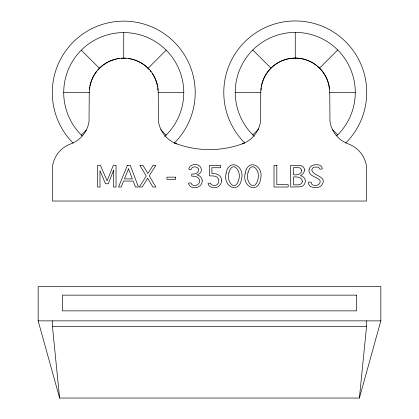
<?xml version="1.0" encoding="UTF-8"?>
<svg xmlns="http://www.w3.org/2000/svg" width="419" height="419" viewBox="0 0 419 419"><rect width="100%" height="100%" fill="white"/><g stroke="black" fill="none" stroke-linecap="round" stroke-linejoin="round"><path stroke-width="0.63" d="M359.397 398.05L380.84 320.87L380.84 286.565L38.16 286.565L38.16 320.87L59.603 398.05L359.397 398.05L366.546 326.584L366.546 320.87M82.234 135.966A60.022 60.022 0 0 1 81.302 135.054L86.304 130.052M148.001 68.355L166.186 50.165C177.342 61.274 183.8 76.871 183.768 92.609A60.022 60.022 0 0 1 166.186 135.054L164.751 136.395M254.223 136.222A60.022 60.022 0 0 1 252.814 134.855L258.722 128.947M319.514 68.156L337.698 49.971C348.854 61.074 355.312 76.672 355.281 92.416A60.022 60.022 0 0 1 337.698 134.855L336.745 135.751M81.302 135.054C70.146 123.945 63.688 108.348 63.719 92.609A60.022 60.022 0 0 1 81.302 50.165C92.405 39.014 108.002 32.551 123.741 32.588A60.022 60.022 0 0 1 166.186 50.165M252.814 134.855C241.658 123.752 235.2 108.154 235.232 92.416A60.022 60.022 0 0 1 252.814 49.971C263.918 38.815 279.515 32.357 295.259 32.389A60.022 60.022 0 0 1 337.698 49.971M174.487 142.916L176.724 143.869A96.81 96.81 0 0 0 242.276 143.869L245.078 142.675A28.193 28.193 0 0 0 260.55 121.358L260.759 92.609A34.499 34.499 0 0 1 295.259 58.11L295.259 32.389M235.232 92.416L260.953 92.416M329.559 92.416L355.281 92.416M63.719 92.609L89.441 92.609M158.047 92.609L183.768 92.609M38.16 320.87L380.84 320.87M52.454 320.87L52.454 326.584L366.546 326.584M252.814 49.971L270.999 68.156M332.241 129.403L337.698 134.855M81.302 50.165L99.486 68.355M160.728 129.597L166.186 135.054M52.454 326.584L59.603 398.05M123.741 32.588L123.741 58.309M176.724 143.869A28.193 28.193 0 0 1 158.45 121.358L158.241 92.609A34.499 34.499 0 0 0 123.741 58.11A34.499 34.499 0 0 0 89.247 92.609L89.038 121.358A28.193 28.193 0 0 1 70.764 143.869A28.193 28.193 0 0 0 52.485 166.38L52.454 201.036L366.546 201.036L366.515 166.38A28.193 28.193 0 0 0 348.236 143.869A28.193 28.193 0 0 1 329.963 121.358L329.753 92.609A34.499 34.499 0 0 0 295.259 58.11M244.528 142.937A28.193 28.193 0 0 1 242.276 143.869M261.027 90.169A34.3 34.3 0 0 1 261.247 87.938M261.414 86.827A34.3 34.3 0 0 1 261.613 85.722M261.849 84.622A34.3 34.3 0 0 1 264.494 77.243M264.745 76.74A34.3 34.3 0 0 1 323.463 72.89M323.777 73.356A34.3 34.3 0 0 1 327.737 81.386M327.915 81.92A34.3 34.3 0 0 1 329.392 89.053M244.722 142.947A71.466 71.466 0 0 1 244.722 41.879A71.466 71.466 0 0 1 345.79 41.879A71.466 71.466 0 0 1 345.79 142.947M73.21 143.141A71.466 71.466 0 0 1 73.21 42.078A71.466 71.466 0 0 1 174.278 42.078A71.466 71.466 0 0 1 174.278 143.141M89.608 89.247A34.3 34.3 0 0 1 89.896 87.021M90.101 85.916A34.3 34.3 0 0 1 91.085 82.114M91.263 81.585A34.3 34.3 0 0 1 94.034 75.457M94.322 74.975A34.3 34.3 0 0 1 95.223 73.55M95.537 73.089A34.3 34.3 0 0 1 96.527 71.728M97.952 69.994A34.3 34.3 0 0 1 99.094 68.753M99.89 67.962A34.3 34.3 0 0 1 102.859 65.395M103.31 65.055A34.3 34.3 0 0 1 107.573 62.358M108.573 61.844A34.3 34.3 0 0 1 114.864 59.477M115.408 59.336A34.3 34.3 0 0 1 116.503 59.079M117.603 58.859A34.3 34.3 0 0 1 119.268 58.602M121.5 58.382A34.3 34.3 0 0 1 125.988 58.382M128.219 58.602A34.3 34.3 0 0 1 129.885 58.859M130.435 58.964A34.3 34.3 0 0 1 132.079 59.336M132.624 59.477A34.3 34.3 0 0 1 134.771 60.127M135.3 60.31A34.3 34.3 0 0 1 136.872 60.917M137.385 61.137A34.3 34.3 0 0 1 142.334 63.782M142.8 64.086A34.3 34.3 0 0 1 149.159 69.575M150.259 70.848A34.3 34.3 0 0 1 150.955 71.728M152.265 73.55A34.3 34.3 0 0 1 154.255 76.939M154.506 77.436A34.3 34.3 0 0 1 157.151 84.821M157.387 85.916A34.3 34.3 0 0 1 157.586 87.021M157.754 88.131A34.3 34.3 0 0 1 157.973 90.368M113.612 170.24L113.539 187.015L116.037 187.015L116.037 165.353L113.303 165.353L107.117 180.835L100.392 165.353L97.627 165.353L97.627 187.015L100.015 187.015L99.947 170.559L105.473 183.763L108.306 183.763L113.612 170.24M226.077 173.67C222.882 186.921 239.259 194.599 241.622 178.698C244.822 165.463 228.434 157.795 226.077 173.67M245.131 173.67C241.936 186.921 258.308 194.599 260.67 178.698C263.87 165.463 247.488 157.795 245.131 173.67M221.52 180.385C221.824 185.449 216.523 189.053 211.82 187.356C210.06 186.748 208.091 185.428 208.091 183.36C208.777 183.339 211.155 182.448 210.935 184.213C212.632 186.015 216.125 185.963 217.723 184.035A5.41 5.41 0 0 0 218.446 178.834C216.911 175.388 212.606 175.996 209.5 175.865L209.5 165.353L220.651 165.353L220.651 167.741L211.888 167.741L211.888 173.592C216.199 173.063 221.782 175.299 221.52 180.385M202.241 180.778C202.398 185.973 196.611 188.953 192.033 187.324C190.153 186.816 188.739 185.093 188.608 183.15C189.404 183.056 191.782 182.275 191.478 184.177C194.866 187.759 201.555 183.889 199.151 179.096C197.778 176.32 194.458 176.137 191.745 176.184L191.745 174.021C194.961 174.728 199.758 172.534 198.412 168.642C197.04 166.207 191.787 166.06 191.315 169.234C186.408 171.188 189.828 165.358 192.18 165.065C200.083 161.697 205.671 172.062 196.982 174.833C199.753 175.524 202.319 177.724 202.241 180.778M228.957 172.743C225.841 181.301 235.279 192.813 238.741 179.636C241.857 171.083 232.414 159.55 228.957 172.743M248.011 172.743C244.895 181.301 254.328 192.813 257.795 179.636C260.911 171.083 251.468 159.55 248.011 172.743M309.102 169.365C307.787 176.273 316.644 176.425 319.891 180.29L320.158 181.589L319.844 183.176C318.461 185.842 314.873 185.926 312.438 184.789L311.485 183.81C312.003 181.474 309.521 182.008 308.347 182.286C308.389 183.836 309.049 185.313 310.233 186.329C313.496 188.168 318.162 188.325 321.174 185.91C328.836 176.158 313.522 176.577 311.851 170.282A3.331 3.331 0 0 1 314.119 167.139L317.796 167.108L319.074 167.851C319.016 169.821 321.404 168.967 322.321 168.899C322.221 167.061 320.86 165.426 319.053 165.028C315.355 164.101 309.924 164.903 309.102 169.365M301.633 170.475C301.565 174.629 296.71 175.221 293.51 174.775L293.51 167.532L299.307 167.747L300.664 168.396L301.633 170.475M304.44 170.03C304.414 172.544 302.612 174.582 300.433 175.629L302.649 176.472L304.152 177.74L305.016 179.327A5.698 5.698 0 0 1 304.508 184.014A5.85 5.85 0 0 1 302.251 186.204L300.25 186.811L290.692 187.015L290.692 165.353L299.732 165.495L301.727 165.919A4.221 4.221 0 0 1 304.273 168.747L304.44 170.03M302.387 181.307C302.157 185.8 296.526 184.789 293.51 184.852L293.51 176.954C296.809 176.708 302.13 176.98 302.387 181.307M128.533 168.831L124.453 178.892L132.325 178.892L128.533 168.831M127.413 165.353L118.535 187.015L121.149 187.015L123.605 181.055L133.163 181.055L135.41 187.015L138.453 187.015L130.262 165.353L127.413 165.353M147.64 178.295L142.167 187.015L139.323 187.015L146.257 176.017L139.862 165.353L142.947 165.353L147.849 173.534L153.055 165.353L155.863 165.353L149.216 175.797L155.889 187.015L152.862 187.015L147.64 178.295M276.833 165.353L274.01 165.353L274.01 187.015L288.193 187.015L288.193 184.632L276.833 184.632L276.833 165.353M175.608 177.164L166.945 177.164L166.945 179.327L175.608 179.327L175.608 177.164M356.543 295.144L62.457 295.144L62.457 310.867L356.543 310.867L356.543 295.144"/></g></svg>
